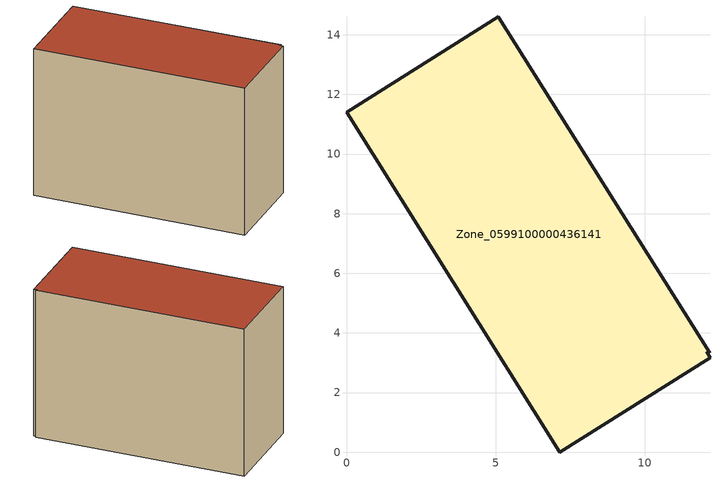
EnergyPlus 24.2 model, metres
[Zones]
Zone_0599100000436141
 floor ground (C_G): 7.15,0 0,11.4 5.09,14.6 12.18,3.34 12.08,3.37 12.19,3.16 z0
 wall outside (C_F): 0,11.4 7.15,0 12.19,3.16 12.08,3.37 12.18,3.34 5.09,14.6 0,11.4 z0:9.69
 roof outside (C_R): 12.18,3.34 5.09,14.6 0,11.4 7.15,0 12.19,3.16 12.08,3.37 z9.69
[BUILDING]
Pand.0599100000436141: North Axis=0; Terrain=City; Loads Convergence Tolerance Value=0.04; Temperature Convergence Tolerance Value=0.4; Solar Distribution=FullExterior; Maximum Number of Warmup Days=25; Minimum Number of Warmup Days=1
[Site:Location]
Rotterdam.The.Hague.AP_ZH_NLD Design_Conditions: Latitude=51.96; Longitude=4.45; Time Zone=1; Elevation=-4.5
[SITE:GROUNDTEMPERATURE:BUILDINGSURFACE]
18, 18, 18, 18, 18, 18, 18, 18, 18, 18, 18, 18
[MATERIAL] Thermal Absorptance=0.9; Solar Absorptance=0.7; Visible Absorptance=0.7
Name | Roughness | Thickness | Conductivity | Density | Specific Heat
G.TI.2006-2014 | MediumSmooth | 0.15 | 0.06 | 540 | 1210
F.TI.2006-2014 | Rough | 0.3 | 0.12 | 1920 | 840
R.TI.2006-2014 | MediumRough | 0.2 | 0.08 | 1500 | 1000
[CONSTRUCTION]
C_G: G.TI.2006-2014
C_F: F.TI.2006-2014
C_R: R.TI.2006-2014
[ZONE]
Zone_0599100000436141: Type=1; Multiplier=1; Ceiling Height=Autocalculate; Volume=Autocalculate; Floor Area=autocalculate; Part of Total Floor Area=Yes
[ZONEINFILTRATION:DESIGNFLOWRATE]
Infil_Zone_0599100000436141: Zone or ZoneList or Space or SpaceList=Zone_0599100000436141; Schedule=AlwaysOn; Design Flow Rate Calculation Method=Flow/Area; Flow Rate per Floor Area=0.0015; Constant Term Coefficient=1; Temperature Term Coefficient=0; Velocity Term Coefficient=0; Velocity Squared Term Coefficient=0
[HVACTEMPLATE:ZONE:IDEALLOADSAIRSYSTEM]
Zone_0599100000436141: Maximum Heating Supply Air Temperature=50; Minimum Cooling Supply Air Temperature=13; Maximum Heating Supply Air Humidity Ratio=0.0156; Minimum Cooling Supply Air Humidity Ratio=0.0077; Heating Limit=NoLimit; Cooling Limit=NoLimit; Dehumidification Control Type=ConstantSensibleHeatRatio; Cooling Sensible Heat Ratio=0.7; Dehumidification Setpoint=60; Humidification Control Type=None; Humidification Setpoint=30; Outdoor Air Method=None; Outdoor Air Flow Rate per Person=0.00944; Outdoor Air Flow Rate per Zone Floor Area=0; Outdoor Air Flow Rate per Zone=0; Demand Controlled Ventilation Type=None; Outdoor Air Economizer Type=NoEconomizer; Heat Recovery Type=None; Sensible Heat Recovery Effectiveness=0.7; Latent Heat Recovery Effectiveness=0.65
[ZONECONTROL:THERMOSTAT]
ThermostatControl_Zone_0599100000436141: Zone or ZoneList=Zone_0599100000436141; Control Type Schedule=DualSetpointControlType; Control 1=Thermostat_Zone_0599100000436141; Temperature Difference Between Cutout And Setpoint=0
[THERMOSTATSETPOINT:DUALSETPOINT]
Thermostat_Zone_0599100000436141: Heating Setpoint Temperature Schedule=HeatingSetpoint_Zone_0599100000436141; Cooling Setpoint Temperature Schedule=CoolingSetpoint_Zone_0599100000436141
[SCHEDULE:COMPACT]
HeatingSetpoint_Zone_0599100000436141: Through: 12/31, For: AllDays, Until: 24:00, 21
CoolingSetpoint_Zone_0599100000436141: Through: 12/31, For: AllDays, Until: 24:00, 24
DualSetpointControlType: Through: 12/31, For: AllDays, Until: 24:00, 4
AlwaysOn: Through: 12/31, For: AllDays, Until: 24:00, 1
